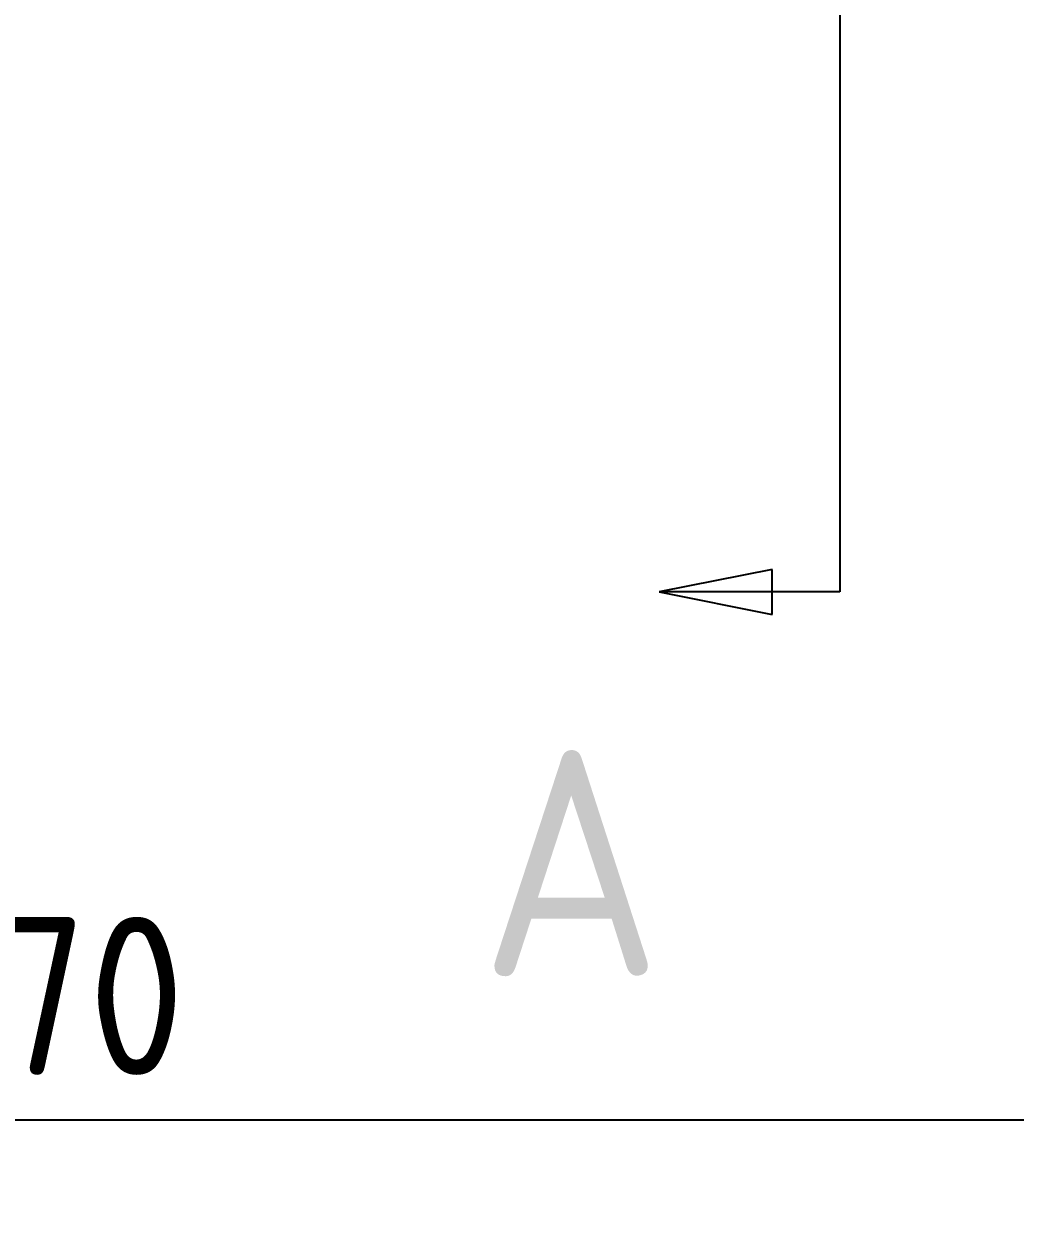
# Model space of a CAD drawing. Header units: millimetres. Extents: x 0 to 51860, y 0 to 5940.
# Drawn here: x 4328.2 to 4547.9, y 1529.4 to 1792.3 of the extents above; entities that cross this region are included whole.
import ezdxf

# ---------------------------------------------------------------- set-up
doc = ezdxf.new("R2010")
doc.units = ezdxf.units.MM
doc.header["$LTSCALE"] = 10
doc.linetypes.add('CHAIN', pattern=[0.3543, 0.2362, -0.0295, 0.0591, -0.0295])
doc.linetypes.add('DOUBLE_DASH_CHAIN', pattern=[1.2403, 0.6614, -0.0827, 0.1654, -0.0827, 0.1654, -0.0827])
doc.layers.add('단면선(ISO)', color=7, linetype='CHAIN', lineweight=25)
doc.layers.add('치수(ISO)', color=2, linetype='Continuous', lineweight=25)
doc.styles.add('부품번호텍스트_PSTEK_POSCO', font='isocp.shx')
doc.styles.add('치수 텍스트_PSTEK_POSCO', font='isocp.shx')
doc.dimstyles.new('치수_PSTEK_POSCO', dxfattribs={"dimscale": 10, "dimtxt": 3.5, "dimasz": 2.5, "dimexe": 2, "dimexo": 2.5, "dimgap": 1, "dimtad": 1, "dimrnd": 1e-08, "dimdsep": 46, "dimtxsty": '치수 텍스트_PSTEK_POSCO', "dimcen": 0.09, "dimdle": 10, "dimclrd": 7, "dimclre": 7, "dimclrt": 2, "dimadec": 1, "dimazin": 2, "dimtfac": 1, "dimtmove": 0, "dimatfit": 3, "dimfxl": 0, "dimtolj": 1, "dimlwd": -1, "dimlwe": -1, "dimarcsym": 0})

# ---------------------------------------------------------------- blocks, each defined once
blk = doc.blocks.new('*D24')
at = {"layer": 'Defpoints', "color": 0}
for p in [(3893.19, 1812.01), (4763.19, 1812.01), (4763.19, 1549.44)]:
    blk.add_point(p, dxfattribs=at)
at = {"layer": '치수(ISO)', "color": 7}
for p, q in [((3893.19, 1787.01), (3893.19, 1529.44)), ((4763.19, 1787.01), (4763.19, 1529.44)), ((3918.19, 1549.44), (4738.19, 1549.44))]:
    blk.add_line(p, q, dxfattribs=at)
for points in [[(3918.19, 1553.61), (3918.19, 1545.27), (3893.19, 1549.44)], [(4738.19, 1553.61), (4738.19, 1545.27), (4763.19, 1549.44)]]:
    blk.add_solid(points, dxfattribs=at)
at = {"layer": '치수(ISO)', "color": 2, "insert": (4296.68, 1576.94), "char_height": 35, "attachment_point": 4, "style": '치수 텍스트_PSTEK_POSCO'}
blk.add_mtext('\\A1;870', dxfattribs=at)
blk = doc.blocks.new('2dTransSection0')
at = {"layer": '단면선(ISO)', "linetype": 'DOUBLE_DASH_CHAIN', "ltscale": 5.746134}
blk.add_line((450.905, 348.567), (450.905, 166.641), dxfattribs=at)
at = {"layer": '단면선(ISO)', "linetype": 'Continuous'}
for p, q in [((450.905, 170.393), (450.905, 166.641)), ((449.405, 167.141), (446.905, 166.641)), ((449.405, 166.141), (449.405, 167.141)), ((449.405, 166.641), (446.905, 166.641)), ((446.905, 166.641), (449.405, 166.141)), ((450.905, 166.641), (449.405, 166.641))]:
    blk.add_line(p, q, dxfattribs=at)
at = {"layer": '단면선(ISO)', "linetype": 'Continuous', "flags": 128}
blk.add_lwpolyline([(449.405, 167.141), (446.905, 166.641)], dxfattribs=at)
at = {"layer": '단면선(ISO)'}
blk.add_solid([(449.405, 167.141), (446.905, 166.641), (449.405, 166.141), (449.405, 167.141)], dxfattribs=at)
at = {"layer": '단면선(ISO)', "insert": (442.929, 158.129), "char_height": 5, "attachment_point": 7, "style": '부품번호텍스트_PSTEK_POSCO'}
blk.add_mtext('A', dxfattribs=at)

msp = doc.modelspace()

# ---------------------------------------------------------------- block references
at = {"layer": '단면선(ISO)', "xscale": 10, "yscale": 10, "zscale": 10}
msp.add_blockref('2dTransSection0', (0, 0), dxfattribs=at)

# ---------------------------------------------------------------- dimensions: what is measured, and where the dimension line sits
at = {"layer": '치수(ISO)', "color": 7}
dim = msp.add_linear_dim(base=(4763.1889, 1549.4408), p1=(3893.1889, 1812.0063), p2=(4763.1889, 1812.0063), dimstyle='치수_PSTEK_POSCO', override={"dimdec": 2, "dimtp": 0, "dimtm": 0, "dimtdec": 2, "dimtofl": 0, "dimatfit": 1}, dxfattribs=at)
dim.commit()
dim.dimension.update_dxf_attribs({"geometry": '*D24', "text_midpoint": (4328.1889, 1549.4408), "dimtype": 160})

doc.saveas('drawing.dxf')
